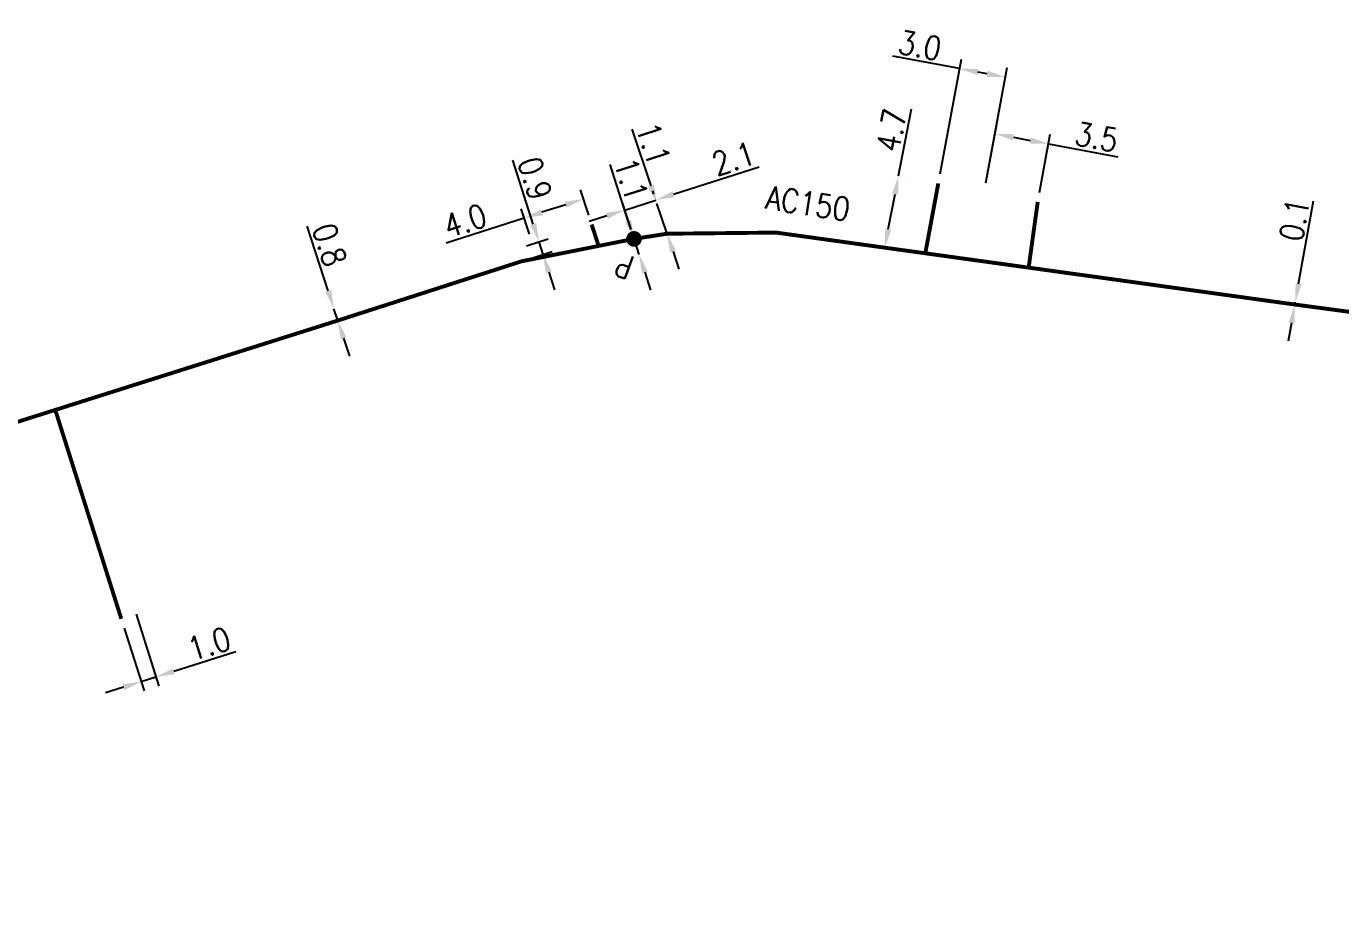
# Model space of a CAD drawing. Header units: millimetres. Extents: x 149996 to 151004, y 126998 to 128018.
# Drawn here: x 150577 to 150661.5, y 127165.2 to 127221.5 of the extents above; entities that cross this region are included whole.
import ezdxf
from ezdxf.enums import TextEntityAlignment as Align

# ---------------------------------------------------------------- set-up
doc = ezdxf.new("R2010")
doc.units = ezdxf.units.MM
doc.header["$PDMODE"] = 34
doc.linetypes.add('L_100_AP', pattern=[14, 10, -1.5, 1, -1.5])
doc.layers.get('0').update_dxf_attribs({"linetype": 'CONTINUOUS'})
doc.layers.get('DEFPOINTS').update_dxf_attribs({"linetype": 'CONTINUOUS'})
doc.layers.add('L_140', color=3, linetype='CONTINUOUS')
doc.layers.add('L_300', color=7, linetype='CONTINUOUS')
doc.layers.add('L_170', color=7, linetype='CONTINUOUS', plot=False)
doc.styles.add('G_ROMANS', font='ROMANS.SHX', dxfattribs={"width": 0.75})
doc.styles.get("Standard").update_dxf_attribs({"font": 'romans.shx', "width": 0.85})
doc.dimstyles.get("Standard").update_dxf_attribs({"dimtxt": 1.5, "dimasz": 1.2, "dimexe": 0.625, "dimexo": 0.625, "dimgap": 0.25, "dimtad": 1, "dimdec": 1, "dimzin": 0, "dimdsep": 46, "dimtxsty": 'Standard', "dimcen": -0.5, "dimadec": 0, "dimazin": 0, "dimtfac": 1, "dimtdec": 1, "dimtmove": 0, "dimatfit": 3, "dimfxl": 0, "dimtolj": 1, "dimtzin": 0, "dimarcsym": 0})

# ---------------------------------------------------------------- blocks, each defined once
blk = doc.blocks.new('*D922')
at = {"layer": 'DEFPOINTS', "color": 0, "linetype": 'Continuous', "transparency": 16777216}
for p in [(150596.796, 127203.39), (150596.796, 127203.39), (150597.044, 127202.629)]:
    blk.add_point(p, dxfattribs=at)
at = {"layer": 'L_140', "color": 0, "linetype": 'Continuous', "lineweight": -2, "transparency": 16777216}
for p, q in [((150596.424, 127204.531), (150595.069, 127208.687)), ((150597.044, 127202.629), (150596.796, 127203.39)), ((150597.416, 127201.488), (150597.788, 127200.347))]:
    blk.add_line(p, q, dxfattribs=at)
at = {"layer": 'L_140', "color": 0, "linetype": 'Continuous', "transparency": 16777216}
for points in [[(150596.614, 127204.593), (150596.234, 127204.469), (150596.796, 127203.39)], [(150597.606, 127201.55), (150597.225, 127201.426), (150597.044, 127202.629)]]:
    blk.add_solid(points, dxfattribs=at)
at = {"layer": 'L_140', "color": 0, "linetype": 'Continuous', "transparency": 16777216, "insert": (150596.512, 127207.489), "char_height": 1.5, "attachment_point": 5, "rotation": 288.05252}
blk.add_mtext('\\A1;0.8', dxfattribs=at)
blk = doc.blocks.new('*D923')
at = {"layer": 'DEFPOINTS', "color": 0, "linetype": 'Continuous', "transparency": 16777216}
for p in [(150609.972, 127207.686), (150608.583, 127207.239), (150608.843, 127206.43)]:
    blk.add_point(p, dxfattribs=at)
at = {"layer": 'L_140', "color": 0, "linetype": 'Continuous', "lineweight": -2, "transparency": 16777216}
for p, q in [((150609.604, 127208.828), (150608.283, 127212.932)), ((150609.178, 127207.43), (150610.567, 127207.878)), ((150610.232, 127206.877), (150609.972, 127207.686)), ((150609.438, 127206.621), (150610.827, 127207.068)), ((150610.6, 127205.735), (150610.968, 127204.592))]:
    blk.add_line(p, q, dxfattribs=at)
at = {"layer": 'L_140', "color": 0, "linetype": 'Continuous', "transparency": 16777216}
for points in [[(150609.794, 127208.89), (150609.414, 127208.767), (150609.972, 127207.686)], [(150610.79, 127205.796), (150610.409, 127205.673), (150610.232, 127206.877)]]:
    blk.add_solid(points, dxfattribs=at)
at = {"layer": 'L_140', "color": 0, "linetype": 'Continuous', "transparency": 16777216, "insert": (150609.711, 127211.758), "char_height": 1.5, "attachment_point": 5, "rotation": 287.84557}
blk.add_mtext('\\A1;0.9', dxfattribs=at)
blk = doc.blocks.new('*D924')
at = {"layer": 'DEFPOINTS', "color": 0, "linetype": 'Continuous', "transparency": 16777216}
for p in [(150617.48, 127210.369), (150617.551, 127210.148), (150616.079, 127207.873)]:
    blk.add_point(p, dxfattribs=at)
at = {"layer": 'L_300', "color": 0, "linetype": 'Continuous', "lineweight": -2, "transparency": 16777216}
for p, q in [((150618.622, 127210.737), (150624.115, 127212.505)), ((150617.359, 127210.743), (150617.288, 127210.964)), ((150615.887, 127208.468), (150615.291, 127210.321)), ((150615.482, 127209.726), (150617.48, 127210.369)), ((150614.34, 127209.359), (150613.198, 127208.991))]:
    blk.add_line(p, q, dxfattribs=at)
at = {"layer": 'L_300', "color": 0, "linetype": 'Continuous', "transparency": 16777216}
for points in [[(150618.561, 127210.928), (150618.683, 127210.547), (150617.48, 127210.369)], [(150614.279, 127209.549), (150614.401, 127209.168), (150615.482, 127209.726)]]:
    blk.add_solid(points, dxfattribs=at)
at = {"layer": 'L_300', "color": 0, "linetype": 'Continuous', "transparency": 16777216, "insert": (150622.472, 127213.027), "char_height": 1.5, "attachment_point": 5, "rotation": 17.84557}
blk.add_mtext('\\A1;2.1', dxfattribs=at)
blk = doc.blocks.new('*D925')
at = {"layer": 'DEFPOINTS', "color": 0, "linetype": 'Continuous', "transparency": 16777216}
for p in [(150633.075, 127211.924), (150633.075, 127211.924), (150632.188, 127207.308)]:
    blk.add_point(p, dxfattribs=at)
at = {"layer": 'L_140', "color": 0, "linetype": 'Continuous', "lineweight": -2, "transparency": 16777216}
for p, q in [((150633.075, 127211.924), (150633.901, 127216.217)), ((150633.689, 127211.806), (150633.689, 127211.806)), ((150632.415, 127208.487), (150632.849, 127210.745)), ((150632.802, 127207.19), (150632.802, 127207.19))]:
    blk.add_line(p, q, dxfattribs=at)
at = {"layer": 'L_140', "color": 0, "linetype": 'Continuous', "transparency": 16777216}
for points in [[(150632.653, 127210.783), (150633.045, 127210.708), (150633.075, 127211.924)], [(150632.218, 127208.524), (150632.611, 127208.449), (150632.188, 127207.308)]]:
    blk.add_solid(points, dxfattribs=at)
at = {"layer": 'L_140', "color": 0, "linetype": 'Continuous', "transparency": 16777216, "insert": (150632.619, 127214.848), "char_height": 1.5, "attachment_point": 5, "rotation": 79.119}
blk.add_mtext('\\A1;4.7', dxfattribs=at)
blk = doc.blocks.new('*D926')
at = {"layer": 'DEFPOINTS', "color": 0, "linetype": 'Continuous', "transparency": 16777216}
for p in [(150658.542, 127203.656), (150658.569, 127203.804), (150658.569, 127203.804)]:
    blk.add_point(p, dxfattribs=at)
at = {"layer": 'L_140', "color": 0, "linetype": 'Continuous', "lineweight": -2, "transparency": 16777216}
for p, q in [((150658.783, 127204.984), (150659.747, 127210.308)), ((150658.542, 127203.656), (150658.569, 127203.804)), ((150659.157, 127203.545), (150659.157, 127203.545)), ((150659.184, 127203.692), (150659.184, 127203.692)), ((150658.328, 127202.475), (150658.114, 127201.294))]:
    blk.add_line(p, q, dxfattribs=at)
at = {"layer": 'L_140', "color": 0, "linetype": 'Continuous', "transparency": 16777216}
for points in [[(150658.586, 127205.02), (150658.98, 127204.949), (150658.569, 127203.804)], [(150658.132, 127202.511), (150658.525, 127202.44), (150658.542, 127203.656)]]:
    blk.add_solid(points, dxfattribs=at)
at = {"layer": 'L_140', "color": 0, "linetype": 'Continuous', "transparency": 16777216, "insert": (150658.513, 127209.106), "char_height": 1.5, "attachment_point": 5, "rotation": 79.73085}
blk.add_mtext('\\A1;0.1', dxfattribs=at)
blk = doc.blocks.new('*D928')
at = {"layer": 'DEFPOINTS', "color": 0, "linetype": 'Continuous', "transparency": 16777216}
for p in [(150616.079, 127207.873), (150616.4, 127206.874), (150616.4, 127206.874)]:
    blk.add_point(p, dxfattribs=at)
at = {"layer": 'L_300', "color": 0, "linetype": 'Continuous', "lineweight": -2, "transparency": 16777216}
for p, q in [((150615.711, 127209.015), (150614.539, 127212.656)), ((150616.4, 127206.874), (150616.079, 127207.873)), ((150616.768, 127205.731), (150617.136, 127204.589))]:
    blk.add_line(p, q, dxfattribs=at)
at = {"layer": 'L_300', "color": 0, "linetype": 'Continuous', "transparency": 16777216}
for points in [[(150615.901, 127209.077), (150615.521, 127208.954), (150616.079, 127207.873)], [(150616.959, 127205.793), (150616.578, 127205.67), (150616.4, 127206.874)]]:
    blk.add_solid(points, dxfattribs=at)
at = {"layer": 'L_300', "color": 0, "linetype": 'Continuous', "transparency": 16777216, "insert": (150615.893, 127211.714), "char_height": 1.5, "attachment_point": 5, "rotation": 287.84557}
blk.add_mtext('\\A1;1.1', dxfattribs=at)
blk = doc.blocks.new('L_300_12')
at = {"color": 0, "linetype": 'Continuous', "const_width": 0.497, "flags": 128}
blk.add_lwpolyline([(-0.252, 0, 1), (0.252, 0, 1)], format="xyb", close=True, dxfattribs=at)
at = {"color": 0, "linetype": 'Continuous', "style": 'G_ROMANS', "width": 0.75}
blk.add_text('P', height=1.5, dxfattribs=at).set_placement((0, 1.85), align=Align.MIDDLE)
at = {"color": 0, "linetype": 'Continuous', "style": 'G_ROMANS', "width": 0.75, "flags": 3}
for tag, p in [('DEF_LEG', (0, -5)), ('DEF_COUP', (0, -7.5)), ('DEF_TYPE', (0, -10))]:
    blk.add_attdef(tag, text='', height=1.2, dxfattribs=at).set_placement(p, align=Align.MIDDLE)
blk = doc.blocks.new('*D929')
at = {"layer": 'DEFPOINTS', "color": 0, "linetype": 'Continuous', "transparency": 16777216}
for p in [(150617.551, 127210.148), (150617.551, 127210.148), (150618.201, 127208.204)]:
    blk.add_point(p, dxfattribs=at)
at = {"layer": 'L_140', "color": 0, "linetype": 'Continuous', "lineweight": -2, "transparency": 16777216}
for p, q in [((150617.17, 127211.286), (150615.958, 127214.914)), ((150618.201, 127208.204), (150617.551, 127210.148)), ((150618.582, 127207.066), (150618.962, 127205.928))]:
    blk.add_line(p, q, dxfattribs=at)
at = {"layer": 'L_140', "color": 0, "linetype": 'Continuous', "transparency": 16777216}
for points in [[(150617.36, 127211.349), (150616.981, 127211.223), (150617.551, 127210.148)], [(150618.771, 127207.129), (150618.392, 127207.002), (150618.201, 127208.204)]]:
    blk.add_solid(points, dxfattribs=at)
at = {"layer": 'L_140', "color": 0, "linetype": 'Continuous', "transparency": 16777216, "insert": (150617.322, 127213.986), "char_height": 1.5, "attachment_point": 5, "rotation": 288.4881}
blk.add_mtext('\\A1;1.1', dxfattribs=at)
blk = doc.blocks.new('*D1335')
at = {"layer": 'DEFPOINTS', "color": 0, "linetype": 'Continuous', "transparency": 16777216}
for p in [(150639.95, 127218.256), (150635.628, 127211.433), (150638.574, 127210.867)]:
    blk.add_point(p, dxfattribs=at)
at = {"layer": 'L_170', "color": 0, "linetype": 'Continuous', "lineweight": -2, "transparency": 16777216}
for p, q in [((150637.001, 127218.805), (150632.703, 127219.605)), ((150635.743, 127212.048), (150637.115, 127219.419)), ((150638.77, 127218.476), (150638.18, 127218.585)), ((150638.689, 127211.481), (150640.064, 127218.87))]:
    blk.add_line(p, q, dxfattribs=at)
at = {"layer": 'L_170', "color": 0, "linetype": 'Continuous', "transparency": 16777216}
for points in [[(150638.217, 127218.782), (150638.144, 127218.389), (150637.001, 127218.805)], [(150638.807, 127218.672), (150638.734, 127218.279), (150639.95, 127218.256)]]:
    blk.add_solid(points, dxfattribs=at)
at = {"layer": 'L_170', "color": 0, "linetype": 'Continuous', "transparency": 16777216, "insert": (150634.445, 127220.298), "char_height": 1.5, "attachment_point": 5, "rotation": 349.45316}
blk.add_mtext('\\A1;3.0', dxfattribs=at)
blk = doc.blocks.new('*D1336')
at = {"layer": 'DEFPOINTS', "color": 0, "linetype": 'Continuous', "transparency": 16777216}
for p in [(150609.021, 127209.21), (150613.356, 127208.797), (150609.549, 127207.572)]:
    blk.add_point(p, dxfattribs=at)
at = {"layer": 'L_170', "color": 0, "linetype": 'Continuous', "lineweight": -2, "transparency": 16777216}
for p, q in [((150613.165, 127209.392), (150612.637, 127211.031)), ((150609.357, 127208.167), (150608.83, 127209.805)), ((150611.686, 127210.068), (150610.163, 127209.578)), ((150609.021, 127209.21), (150604.016, 127207.599))]:
    blk.add_line(p, q, dxfattribs=at)
at = {"layer": 'L_170', "color": 0, "linetype": 'Continuous', "transparency": 16777216}
for points in [[(150611.625, 127210.259), (150611.748, 127209.878), (150612.829, 127210.436)], [(150610.102, 127209.768), (150610.225, 127209.387), (150609.021, 127209.21)]]:
    blk.add_solid(points, dxfattribs=at)
at = {"layer": 'L_170', "color": 0, "linetype": 'Continuous', "transparency": 16777216, "insert": (150605.219, 127209.037), "char_height": 1.5, "attachment_point": 5, "rotation": 17.84557}
blk.add_mtext('\\A1;4.0', dxfattribs=at)
blk = doc.blocks.new('*D1337')
at = {"layer": 'DEFPOINTS', "color": 0, "linetype": 'Continuous', "transparency": 16777216}
for p in [(150583.901, 127184.356), (150583.132, 127183.471), (150585.361, 127179.739)]:
    blk.add_point(p, dxfattribs=at)
at = {"layer": 'L_170', "color": 0, "linetype": 'Continuous', "lineweight": -2, "transparency": 16777216}
for p, q in [((150584.089, 127183.76), (150585.549, 127179.143)), ((150583.32, 127182.875), (150584.596, 127178.841)), ((150586.505, 127180.101), (150590.499, 127181.364)), ((150584.407, 127179.437), (150585.361, 127179.739)), ((150583.263, 127179.076), (150582.119, 127178.714))]:
    blk.add_line(p, q, dxfattribs=at)
at = {"layer": 'L_170', "color": 0, "linetype": 'Continuous', "transparency": 16777216}
for points in [[(150586.445, 127180.291), (150586.565, 127179.91), (150585.361, 127179.739)], [(150583.203, 127179.266), (150583.323, 127178.885), (150584.407, 127179.437)]]:
    blk.add_solid(points, dxfattribs=at)
at = {"layer": 'L_170', "color": 0, "linetype": 'Continuous', "transparency": 16777216, "insert": (150588.773, 127181.867), "char_height": 1.5, "attachment_point": 5, "rotation": 17.54796}
blk.add_mtext('\\A1;1.0', dxfattribs=at)
blk = doc.blocks.new('*D1387')
at = {"layer": 'DEFPOINTS', "color": 0, "linetype": 'Continuous', "transparency": 16777216}
for p in [(150639.273, 127214.618), (150638.574, 127210.867), (150642.019, 127210.246)]:
    blk.add_point(p, dxfattribs=at)
at = {"layer": 'L_170', "color": 0, "linetype": 'Continuous', "lineweight": -2, "transparency": 16777216}
for p, q in [((150638.689, 127211.481), (150639.387, 127215.232)), ((150640.452, 127214.398), (150641.534, 127214.197)), ((150642.133, 127210.861), (150642.828, 127214.592)), ((150642.714, 127213.977), (150647.173, 127213.147))]:
    blk.add_line(p, q, dxfattribs=at)
at = {"layer": 'L_170', "color": 0, "linetype": 'Continuous', "transparency": 16777216}
for points in [[(150640.489, 127214.595), (150640.416, 127214.202), (150639.273, 127214.618)], [(150641.57, 127214.393), (150641.497, 127214), (150642.714, 127213.977)]]:
    blk.add_solid(points, dxfattribs=at)
at = {"layer": 'L_170', "color": 0, "linetype": 'Continuous', "transparency": 16777216, "insert": (150645.798, 127214.42), "char_height": 1.5, "attachment_point": 5, "rotation": 349.45316}
blk.add_mtext('\\A1;3.5', dxfattribs=at)

msp = doc.modelspace()

# ---------------------------------------------------------------- linework, layer by layer
at = {"layer": 'L_140', "linetype": 'L_100_AP', "flags": 128}
msp.add_lwpolyline([(150495.048, 127165.3, 0.25, 0.25, 0), (150499.459, 127166.919, 0.25, 0.25, 0), (150516.875, 127172.475, 0.25, 0.25, 0), (150550.303, 127183.134, 0.25, 0.25, 0), (150552.062, 127183.699, 0.25, 0.25, 0), (150555.871, 127184.921, 0.25, 0.25, 0), (150562.417, 127187.01, 0.25, 0.25, 0), (150561.038, 127191.243, 0.25, 0.25, 0), (150578.889, 127196.888, 0.25, 0.25, 0), (150597.044, 127202.629, 0.25, 0.25, 0), (150608.843, 127206.43, 0.25, 0.25, 0), (150616.079, 127207.873, 0.25, 0.25, 0), (150616.079, 127207.873, 0.25, 0.25, 0), (150618.201, 127208.204, 0.25, 0.25, 0), (150625.202, 127208.277, 0.25, 0.25, 0), (150632.188, 127207.308, 0.25, 0.25, 0), (150634.793, 127206.947, 0.25, 0.25, 0), (150658.542, 127203.656, 0.25, 0.25, 0), (150713.286, 127196.325, 0.25, 0.25, 0), (150720.201, 127198.661, 0.25, 0.25, 0), (150722.904, 127201.854, 0, 0, 0)], format="xyseb", dxfattribs=at)
at = {"layer": 'L_170', "linetype": 'Continuous', "const_width": 0.25, "flags": 128}
for points in [[(150634.793, 127206.947), (150635.628, 127211.433)], [(150642.019, 127210.246), (150641.434, 127206.027)], [(150613.8, 127207.419), (150613.356, 127208.797)], [(150583.132, 127183.471), (150578.889, 127196.888)]]:
    msp.add_lwpolyline(points, dxfattribs=at)

# ---------------------------------------------------------------- block references
at = {"layer": 'L_300', "rotation": 160.2303153481197}
msp.add_blockref('L_300_12', (150616.079, 127207.873), dxfattribs=at)

# ---------------------------------------------------------------- texts
at = {"layer": 'L_140', "linetype": 'Continuous', "width": 0.85}
msp.add_text('AC150', height=1.5, rotation=351.2124, dxfattribs=at).set_placement((150624.47, 127209.822))

# ---------------------------------------------------------------- dimensions: what is measured, and where the dimension line sits
at = {"layer": 'L_140', "linetype": 'Continuous'}
for base, p1, p2, angle, picture, middle in [((150633.075, 127211.924), (150632.188, 127207.308), (150633.075, 127211.924), 259.119, '*D925', (150633.601, 127214.659)), ((150609.9716, 127207.686), (150608.8432, 127206.4298), (150608.5827, 127207.2389), 287.84557, '*D923', (150608.7595, 127211.4511)), ((150658.568971, 127203.803565), (150658.54223, 127203.655968), (150658.568971, 127203.803565), 259.730852, '*D926', (150659.49726, 127208.927296)), ((150596.796, 127203.39), (150597.044, 127202.629), (150596.796, 127203.39), 288.05252, '*D922', (150595.561, 127207.179))]:
    dim = msp.add_linear_dim(base=base, p1=p1, p2=p2, angle=angle, dimstyle='Standard', dxfattribs=at)
    dim.commit()
    dim.dimension.update_dxf_attribs({"geometry": picture, "text_midpoint": middle, "dimtype": 160})
dim = msp.add_linear_dim(base=(150617.551, 127210.148), p1=(150618.201, 127208.204), p2=(150617.551, 127210.148), angle=288.4881, text='1.1', dimstyle='Standard', dxfattribs=at)
dim.commit()
dim.dimension.update_dxf_attribs({"geometry": '*D929', "text_midpoint": (150616.374, 127213.669), "dimtype": 160})
at = {"layer": 'L_170', "linetype": 'Continuous'}
for base, p1, p2, angle, picture, middle in [((150639.95, 127218.256), (150635.628, 127211.433), (150638.574, 127210.867), 169.45316, '*D1335', (150634.262, 127219.315)), ((150639.273, 127214.618), (150642.019, 127210.246), (150638.574, 127210.867), 349.45316, '*D1387', (150645.615, 127213.437)), ((150609.021, 127209.21), (150613.356, 127208.797), (150609.549, 127207.572), 17.84557, '*D1336', (150605.526, 127208.085)), ((150585.361, 127179.739), (150583.132, 127183.471), (150583.901, 127184.356), 197.54796, '*D1337', (150589.074, 127180.913))]:
    dim = msp.add_linear_dim(base=base, p1=p1, p2=p2, angle=angle, dimstyle='Standard', dxfattribs=at)
    dim.commit()
    dim.dimension.update_dxf_attribs({"geometry": picture, "text_midpoint": middle, "dimtype": 160})
at = {"layer": 'L_300', "linetype": 'Continuous'}
for base, p1, p2, angle, picture, middle in [((150617.48, 127210.369), (150616.079, 127207.873), (150617.551, 127210.148), 197.84557, '*D924', (150622.778, 127212.075)), ((150616.4004, 127206.8737), (150616.0786, 127207.8732), (150616.4004, 127206.8737), 107.84557, '*D928', (150614.9409, 127211.4071))]:
    dim = msp.add_linear_dim(base=base, p1=p1, p2=p2, angle=angle, dimstyle='Standard', dxfattribs=at)
    dim.commit()
    dim.dimension.update_dxf_attribs({"geometry": picture, "text_midpoint": middle, "dimtype": 160})

doc.saveas('drawing.dxf')
